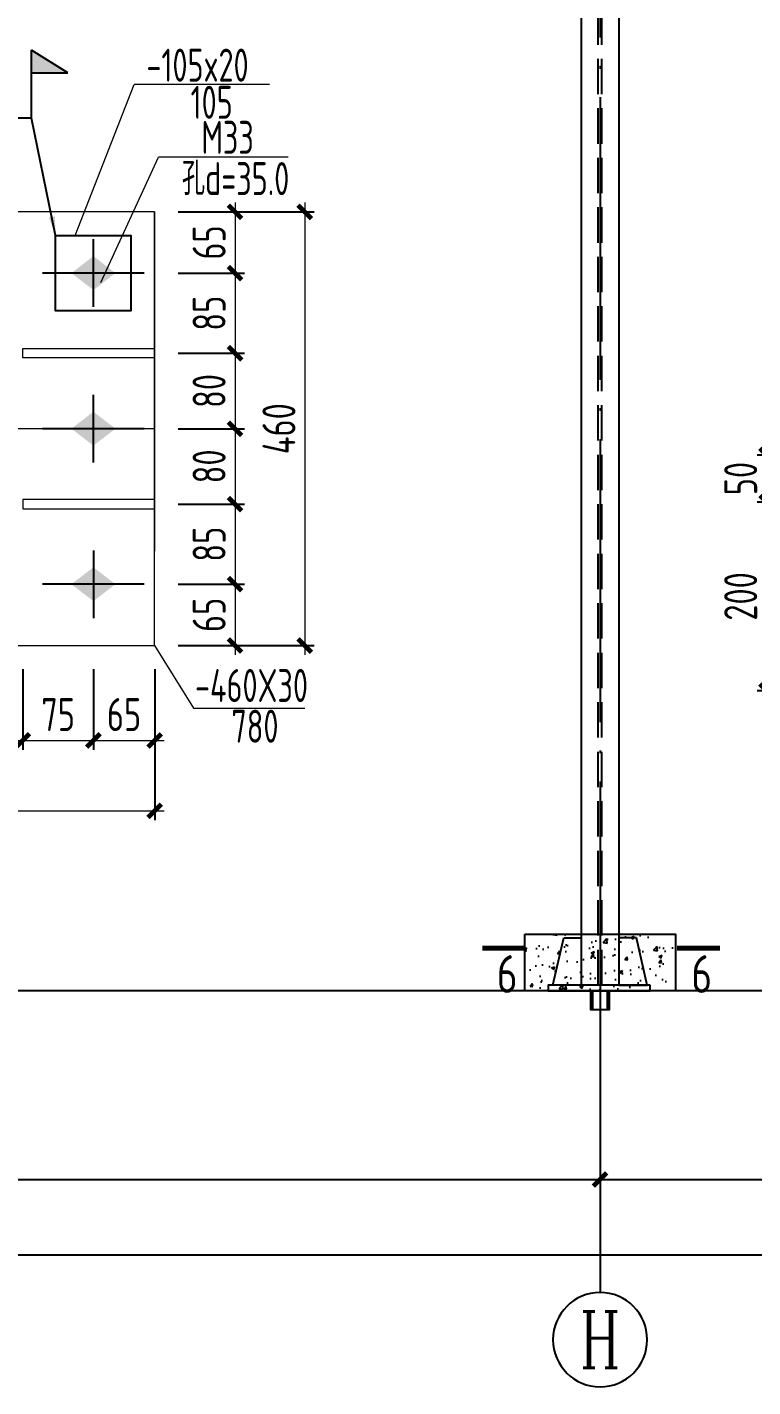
# Model space of a CAD drawing. Extents: x -2746917 to -971774, y -3334247 to -3250358.
# Drawn here: x -1132835 to -1125132, y -3306478 to -3292056 of the extents above; entities that cross this region are included whole.
import ezdxf
from ezdxf.enums import TextEntityAlignment as Align

# ---------------------------------------------------------------- set-up
doc = ezdxf.new("R2010")
doc.units = 0
doc.header["$LTSCALE"] = 1000
doc.header["$MEASUREMENT"] = 0
doc.header["$PDMODE"] = 35
doc.linetypes.add('DASH', pattern=[0.35, 0.25, -0.1])
doc.linetypes.add('DOTE', pattern=[2.42, 2, -0.2, 0.02, -0.2])
doc.layers.get('0').update_dxf_attribs({"linetype": 'CONTINUOUS'})
doc.layers.get('Defpoints').update_dxf_attribs({"linetype": 'CONTINUOUS'})
for name, color, linetype in [('10', 7, 'CONTINUOUS'), ('AXIS', 253, 'DOTE'), ('BEAM_CON', 4, 'CONTINUOUS'), ('COLU', 7, 'CONTINUOUS'), ('DIM', 3, 'CONTINUOUS'), ('HATCH', 254, 'CONTINUOUS'), ('NUM', 7, 'CONTINUOUS'), ('TEXT', 7, 'CONTINUOUS'), ('WALL', 5, 'CONTINUOUS'), ('WELD', 7, 'CONTINUOUS')]:
    doc.layers.add(name, color=color, linetype=linetype)
doc.styles.add('TSSD_Axis', font='Complex.shx', dxfattribs={"width": 0.7, "bigfont": 'hztxt.shx'})
doc.styles.add('TSSD_Dimension', font='tssdeng.shx', dxfattribs={"width": 0.75, "bigfont": 'Hztxt.shx'})
doc.styles.add('TSSD_Rein', font='Tssdeng.shx', dxfattribs={"width": 0.75, "bigfont": 'hztxt.shx'})
doc.dimstyles.new('TSSD_10_100', dxfattribs={"dimtxt": 350, "dimasz": 100, "dimexe": 100, "dimexo": 250, "dimgap": 100, "dimtad": 1, "dimdec": 0, "dimlfac": 0.1, "dimzin": 0, "dimdsep": 46, "dimtxsty": 'TSSD_Dimension', "dimblk": 'ARCHTICK', "dimcen": 0, "dimdle": 100, "dimclrt": 7, "dimadec": 0, "dimazin": 0, "dimtfac": 1, "dimtdec": 0, "dimtix": 1, "dimtmove": 2, "dimatfit": 3, "dimldrblk": 'ARCHTICK', "dimfxl": 1, "dimtolj": 1, "dimtzin": 0, "dimlwd": 5, "dimarcsym": 0})
doc.dimstyles.new('TSSD_50_100', dxfattribs={"dimtxt": 350, "dimasz": 100, "dimexe": 100, "dimexo": 250, "dimgap": 100, "dimtad": 1, "dimdec": 0, "dimlfac": 0.5, "dimzin": 0, "dimdsep": 46, "dimtxsty": 'TSSD_Dimension', "dimblk": 'ARCHTICK', "dimcen": 0, "dimdle": 100, "dimclrt": 7, "dimadec": 0, "dimazin": 0, "dimtfac": 1, "dimtdec": 0, "dimtix": 1, "dimtmove": 2, "dimatfit": 3, "dimfxl": 1, "dimtolj": 1, "dimtzin": 0, "dimarcsym": 0})
doc.dimstyles.new('TSSD_LEADER_STYLE_200.0', dxfattribs={"dimtxt": 700, "dimasz": 200, "dimexe": 200, "dimexo": 500, "dimgap": 0.09, "dimtad": 0, "dimtih": 1, "dimtoh": 1, "dimdec": 4, "dimzin": 0, "dimdsep": 46, "dimtxsty": 'Standard', "dimcen": 0.09, "dimdle": 200, "dimclrt": 7, "dimadec": 0, "dimazin": 0, "dimtfac": 1, "dimtdec": 4, "dimtofl": 0, "dimtmove": 0, "dimatfit": 3, "dimfxl": 1, "dimtolj": 1, "dimtzin": 0, "dimarcsym": 0})

# ---------------------------------------------------------------- blocks, each defined once
blk = doc.blocks.new('_ArchTick')
at = {"color": 0, "const_width": 0.5}
blk.add_lwpolyline([(-0.71, -0.71), (0.71, 0.71)], dxfattribs=at)
blk = doc.blocks.new('*D985')
at = {"layer": 'Defpoints', "color": 0, "ltscale": 1.5}
for p in [(-1206754, -3303040), (-1110754, -3303040), (-1110754, -3305078)]:
    blk.add_point(p, dxfattribs=at)
at = {"layer": 'DIM', "color": 0, "lineweight": -2, "ltscale": 1.5}
for p, q in [((-1206754, -3303290), (-1206754, -3305178)), ((-1110754, -3303290), (-1110754, -3305178)), ((-1206854, -3305078), (-1110654, -3305078))]:
    blk.add_line(p, q, dxfattribs=at)
at = {"layer": 'DIM', "color": 0, "lineweight": -2, "ltscale": 1.5, "xscale": 100, "yscale": 100, "zscale": 100, "rotation": 180}
blk.add_blockref('_ArchTick', (-1206754, -3305078), dxfattribs=at)
at = {"layer": 'DIM', "color": 0, "lineweight": -2, "ltscale": 1.5, "xscale": 100, "yscale": 100, "zscale": 100}
blk.add_blockref('_ArchTick', (-1110754, -3305078), dxfattribs=at)
at = {"layer": 'DIM', "color": 7, "ltscale": 1.5, "insert": (-1158754, -3304803), "char_height": 350, "attachment_point": 5, "style": 'TSSD_Dimension'}
blk.add_mtext('\\A1;48000', dxfattribs=at)
blk = doc.blocks.new('ts_axno')
at = {"color": 0, "linetype": 'ByBlock', "lineweight": -2}
blk.add_circle((0, 0), 0.5, dxfattribs=at)
at = {"color": 0, "linetype": 'ByBlock', "lineweight": -2, "style": 'TSSD_Axis', "width": 0.7}
blk.add_attdef('A', text='', height=0.6, dxfattribs=at).set_placement((0, 0), align=Align.MIDDLE_CENTER)
blk = doc.blocks.new('*D1022')
at = {"layer": 'Defpoints', "color": 0, "ltscale": 1.5}
for p in [(-1142754, -3303040), (-1126754, -3303040), (-1126754, -3304278)]:
    blk.add_point(p, dxfattribs=at)
at = {"layer": 'DIM', "color": 0, "lineweight": -2, "ltscale": 1.5}
for p, q in [((-1142754, -3303290), (-1142754, -3304378)), ((-1126754, -3303290), (-1126754, -3304378)), ((-1142854, -3304278), (-1126654, -3304278))]:
    blk.add_line(p, q, dxfattribs=at)
at = {"layer": 'DIM', "color": 0, "lineweight": -2, "ltscale": 1.5, "xscale": 100, "yscale": 100, "zscale": 100, "rotation": 180}
blk.add_blockref('_ArchTick', (-1142754, -3304278), dxfattribs=at)
at = {"layer": 'DIM', "color": 0, "lineweight": -2, "ltscale": 1.5, "xscale": 100, "yscale": 100, "zscale": 100}
blk.add_blockref('_ArchTick', (-1126754, -3304278), dxfattribs=at)
at = {"layer": 'DIM', "color": 7, "ltscale": 1.5, "insert": (-1134754, -3304003), "char_height": 350, "attachment_point": 5, "style": 'TSSD_Dimension'}
blk.add_mtext('\\A1;8000', dxfattribs=at)
blk = doc.blocks.new('*D1023')
at = {"layer": 'Defpoints', "color": 0, "ltscale": 1.5}
for p in [(-1126754, -3303040), (-1110754, -3303040), (-1110754, -3304278)]:
    blk.add_point(p, dxfattribs=at)
at = {"layer": 'DIM', "color": 0, "lineweight": -2, "ltscale": 1.5}
for p, q in [((-1126754, -3303290), (-1126754, -3304378)), ((-1110754, -3303290), (-1110754, -3304378)), ((-1126854, -3304278), (-1110654, -3304278))]:
    blk.add_line(p, q, dxfattribs=at)
at = {"layer": 'DIM', "color": 0, "lineweight": -2, "ltscale": 1.5, "xscale": 100, "yscale": 100, "zscale": 100, "rotation": 180}
blk.add_blockref('_ArchTick', (-1126754, -3304278), dxfattribs=at)
at = {"layer": 'DIM', "color": 0, "lineweight": -2, "ltscale": 1.5, "xscale": 100, "yscale": 100, "zscale": 100}
blk.add_blockref('_ArchTick', (-1110754, -3304278), dxfattribs=at)
at = {"layer": 'DIM', "color": 7, "ltscale": 1.5, "insert": (-1118754, -3304003), "char_height": 350, "attachment_point": 5, "style": 'TSSD_Dimension'}
blk.add_mtext('\\A1;8000', dxfattribs=at)
blk = doc.blocks.new('_WELD001')
at = {"linetype": 'ByBlock'}
h = blk.add_hatch(color=0, dxfattribs=at)
h.paths.add_polyline_path([(0.8, 1), (0, 1.5), (0, 1)])
edge = h.paths.add_edge_path()
edge.add_line((0, 0), (0, 1.5))
at = {"color": 0, "linetype": 'ByBlock'}
for p, q in [((0, 0), (0, 1.5)), ((0.8, 1), (0, 1.5)), ((0, 1), (0.8, 1))]:
    blk.add_line(p, q, dxfattribs=at)
blk = doc.blocks.new('A$C5C7C78FF')
at = {"layer": '10', "color": 0}
blk.add_solid([(27.2, -141.2, -192), (-72.8, -11.2, -192), (127.2, -11.2, -192), (27.2, 118.8, -192)], dxfattribs=at)
at = {"layer": 'AXIS', "color": 0, "linetype": 'ByBlock'}
for p, q in [((27.2, -311.2, -192), (27.2, 288.8, -192)), ((227.2, -11.2, -192), (-172.8, -11.2, -192))]:
    blk.add_line(p, q, dxfattribs=at)
blk = doc.blocks.new('*D1067')
at = {"layer": 'Defpoints', "color": 0, "ltscale": 1.5}
for p in [(-1134532, -3298615), (-1132882, -3298615), (-1132882, -3299622)]:
    blk.add_point(p, dxfattribs=at)
at = {"layer": 'DIM', "color": 0, "lineweight": -2, "ltscale": 1.5}
for p, q in [((-1134532, -3298865), (-1134532, -3299722)), ((-1132882, -3298865), (-1132882, -3299722))]:
    blk.add_line(p, q, dxfattribs=at)
at = {"layer": 'DIM', "color": 0, "lineweight": 5, "ltscale": 1.5}
blk.add_line((-1134632, -3299622), (-1132782, -3299622), dxfattribs=at)
at = {"layer": 'DIM', "color": 0, "lineweight": 5, "ltscale": 1.5, "xscale": 100, "yscale": 100, "zscale": 100, "rotation": 180}
blk.add_blockref('_ArchTick', (-1134532, -3299622), dxfattribs=at)
at = {"layer": 'DIM', "color": 0, "lineweight": 5, "ltscale": 1.5, "xscale": 100, "yscale": 100, "zscale": 100}
blk.add_blockref('_ArchTick', (-1132882, -3299622), dxfattribs=at)
at = {"layer": 'DIM', "color": 7, "lineweight": 5, "ltscale": 1.5, "insert": (-1133707, -3299347), "char_height": 350, "attachment_point": 5, "style": 'TSSD_Dimension'}
blk.add_mtext('\\A1;165', dxfattribs=at)
blk = doc.blocks.new('*D1068')
at = {"layer": 'Defpoints', "color": 0, "ltscale": 1.5}
for p in [(-1132882, -3298615), (-1132132, -3298615), (-1132132, -3299622)]:
    blk.add_point(p, dxfattribs=at)
at = {"layer": 'DIM', "color": 0, "lineweight": -2, "ltscale": 1.5}
for p, q in [((-1132882, -3298865), (-1132882, -3299722)), ((-1132132, -3298865), (-1132132, -3299722))]:
    blk.add_line(p, q, dxfattribs=at)
at = {"layer": 'DIM', "color": 0, "lineweight": 5, "ltscale": 1.5}
blk.add_line((-1132982, -3299622), (-1132032, -3299622), dxfattribs=at)
at = {"layer": 'DIM', "color": 0, "lineweight": 5, "ltscale": 1.5, "xscale": 100, "yscale": 100, "zscale": 100, "rotation": 180}
blk.add_blockref('_ArchTick', (-1132882, -3299622), dxfattribs=at)
at = {"layer": 'DIM', "color": 0, "lineweight": 5, "ltscale": 1.5, "xscale": 100, "yscale": 100, "zscale": 100}
blk.add_blockref('_ArchTick', (-1132132, -3299622), dxfattribs=at)
at = {"layer": 'DIM', "color": 7, "lineweight": 5, "ltscale": 1.5, "insert": (-1132507, -3299347), "char_height": 350, "attachment_point": 5, "style": 'TSSD_Dimension'}
blk.add_mtext('\\A1;75', dxfattribs=at)
blk = doc.blocks.new('*D1069')
at = {"layer": 'Defpoints', "color": 0, "ltscale": 1.5}
for p in [(-1132132, -3298615), (-1131482, -3298615), (-1131482, -3299622)]:
    blk.add_point(p, dxfattribs=at)
at = {"layer": 'DIM', "color": 0, "lineweight": -2, "ltscale": 1.5}
for p, q in [((-1132132, -3298865), (-1132132, -3299722)), ((-1131482, -3298865), (-1131482, -3299722))]:
    blk.add_line(p, q, dxfattribs=at)
at = {"layer": 'DIM', "color": 0, "lineweight": 5, "ltscale": 1.5}
blk.add_line((-1132232, -3299622), (-1131382, -3299622), dxfattribs=at)
at = {"layer": 'DIM', "color": 0, "lineweight": 5, "ltscale": 1.5, "xscale": 100, "yscale": 100, "zscale": 100, "rotation": 180}
blk.add_blockref('_ArchTick', (-1132132, -3299622), dxfattribs=at)
at = {"layer": 'DIM', "color": 0, "lineweight": 5, "ltscale": 1.5, "xscale": 100, "yscale": 100, "zscale": 100}
blk.add_blockref('_ArchTick', (-1131482, -3299622), dxfattribs=at)
at = {"layer": 'DIM', "color": 7, "lineweight": 5, "ltscale": 1.5, "insert": (-1131807, -3299347), "char_height": 350, "attachment_point": 5, "style": 'TSSD_Dimension'}
blk.add_mtext('\\A1;65', dxfattribs=at)
blk = doc.blocks.new('*D1070')
at = {"layer": 'Defpoints', "color": 0, "ltscale": 1.5}
for p in [(-1139282, -3298615), (-1131482, -3298615), (-1131482, -3300368)]:
    blk.add_point(p, dxfattribs=at)
at = {"layer": 'DIM', "color": 0, "lineweight": -2, "ltscale": 1.5}
for p, q in [((-1139282, -3298865), (-1139282, -3300468)), ((-1131482, -3298865), (-1131482, -3300468))]:
    blk.add_line(p, q, dxfattribs=at)
at = {"layer": 'DIM', "color": 0, "lineweight": 5, "ltscale": 1.5}
blk.add_line((-1139382, -3300368), (-1131382, -3300368), dxfattribs=at)
at = {"layer": 'DIM', "color": 0, "lineweight": 5, "ltscale": 1.5, "xscale": 100, "yscale": 100, "zscale": 100, "rotation": 180}
blk.add_blockref('_ArchTick', (-1139282, -3300368), dxfattribs=at)
at = {"layer": 'DIM', "color": 0, "lineweight": 5, "ltscale": 1.5, "xscale": 100, "yscale": 100, "zscale": 100}
blk.add_blockref('_ArchTick', (-1131482, -3300368), dxfattribs=at)
at = {"layer": 'DIM', "color": 7, "lineweight": 5, "ltscale": 1.5, "insert": (-1135382, -3300093), "char_height": 350, "attachment_point": 5, "style": 'TSSD_Dimension'}
blk.add_mtext('\\A1;780', dxfattribs=at)
blk = doc.blocks.new('*D1071')
at = {"layer": 'Defpoints', "color": 0, "ltscale": 1.5}
for p in [(-1131482, -3294015), (-1131482, -3294665), (-1130629, -3294665)]:
    blk.add_point(p, dxfattribs=at)
at = {"layer": 'DIM', "color": 0, "lineweight": 5, "ltscale": 1.5}
blk.add_line((-1130629, -3293915), (-1130629, -3294765), dxfattribs=at)
at = {"layer": 'DIM', "color": 0, "lineweight": -2, "ltscale": 1.5}
for p, q in [((-1131232, -3294015), (-1130529, -3294015)), ((-1131232, -3294665), (-1130529, -3294665))]:
    blk.add_line(p, q, dxfattribs=at)
at = {"layer": 'DIM', "color": 0, "lineweight": 5, "ltscale": 1.5, "xscale": 100, "yscale": 100, "zscale": 100}
for p, rotation in [((-1130629, -3294015), 90), ((-1130629, -3294665), 270)]:
    blk.add_blockref('_ArchTick', p, dxfattribs=dict(at, rotation=rotation))
at = {"layer": 'DIM', "color": 7, "lineweight": 5, "ltscale": 1.5, "insert": (-1130904, -3294340), "char_height": 350, "attachment_point": 5, "rotation": 90, "style": 'TSSD_Dimension'}
blk.add_mtext('\\A1;65', dxfattribs=at)
blk = doc.blocks.new('*D1072')
at = {"layer": 'Defpoints', "color": 0, "ltscale": 1.5}
for p in [(-1131482, -3294665), (-1131482, -3295515), (-1130629, -3295515)]:
    blk.add_point(p, dxfattribs=at)
at = {"layer": 'DIM', "color": 0, "lineweight": -2, "ltscale": 1.5}
for p, q in [((-1131232, -3294665), (-1130529, -3294665)), ((-1131232, -3295515), (-1130529, -3295515))]:
    blk.add_line(p, q, dxfattribs=at)
at = {"layer": 'DIM', "color": 0, "lineweight": 5, "ltscale": 1.5}
blk.add_line((-1130629, -3294565), (-1130629, -3295615), dxfattribs=at)
at = {"layer": 'DIM', "color": 0, "lineweight": 5, "ltscale": 1.5, "xscale": 100, "yscale": 100, "zscale": 100}
for p, rotation in [((-1130629, -3294665), 90), ((-1130629, -3295515), 270)]:
    blk.add_blockref('_ArchTick', p, dxfattribs=dict(at, rotation=rotation))
at = {"layer": 'DIM', "color": 7, "lineweight": 5, "ltscale": 1.5, "insert": (-1130904, -3295090), "char_height": 350, "attachment_point": 5, "rotation": 90, "style": 'TSSD_Dimension'}
blk.add_mtext('\\A1;85', dxfattribs=at)
blk = doc.blocks.new('*D1073')
at = {"layer": 'Defpoints', "color": 0, "ltscale": 1.5}
for p in [(-1131482, -3295515), (-1131482, -3296315), (-1130629, -3296315)]:
    blk.add_point(p, dxfattribs=at)
at = {"layer": 'DIM', "color": 0, "lineweight": -2, "ltscale": 1.5}
for p, q in [((-1131232, -3295515), (-1130529, -3295515)), ((-1131232, -3296315), (-1130529, -3296315))]:
    blk.add_line(p, q, dxfattribs=at)
at = {"layer": 'DIM', "color": 0, "lineweight": 5, "ltscale": 1.5}
blk.add_line((-1130629, -3295415), (-1130629, -3296415), dxfattribs=at)
at = {"layer": 'DIM', "color": 0, "lineweight": 5, "ltscale": 1.5, "xscale": 100, "yscale": 100, "zscale": 100}
for p, rotation in [((-1130629, -3295515), 90), ((-1130629, -3296315), 270)]:
    blk.add_blockref('_ArchTick', p, dxfattribs=dict(at, rotation=rotation))
at = {"layer": 'DIM', "color": 7, "lineweight": 5, "ltscale": 1.5, "insert": (-1130904, -3295915), "char_height": 350, "attachment_point": 5, "rotation": 90, "style": 'TSSD_Dimension'}
blk.add_mtext('\\A1;80', dxfattribs=at)
blk = doc.blocks.new('*D1074')
at = {"layer": 'Defpoints', "color": 0, "ltscale": 1.5}
for p in [(-1131482, -3296315), (-1131482, -3297115), (-1130629, -3297115)]:
    blk.add_point(p, dxfattribs=at)
at = {"layer": 'DIM', "color": 0, "lineweight": 5, "ltscale": 1.5}
blk.add_line((-1130629, -3296215), (-1130629, -3297215), dxfattribs=at)
at = {"layer": 'DIM', "color": 0, "lineweight": -2, "ltscale": 1.5}
for p, q in [((-1131232, -3296315), (-1130529, -3296315)), ((-1131232, -3297115), (-1130529, -3297115))]:
    blk.add_line(p, q, dxfattribs=at)
at = {"layer": 'DIM', "color": 0, "lineweight": 5, "ltscale": 1.5, "xscale": 100, "yscale": 100, "zscale": 100}
for p, rotation in [((-1130629, -3296315), 90), ((-1130629, -3297115), 270)]:
    blk.add_blockref('_ArchTick', p, dxfattribs=dict(at, rotation=rotation))
at = {"layer": 'DIM', "color": 7, "lineweight": 5, "ltscale": 1.5, "insert": (-1130904, -3296715), "char_height": 350, "attachment_point": 5, "rotation": 90, "style": 'TSSD_Dimension'}
blk.add_mtext('\\A1;80', dxfattribs=at)
blk = doc.blocks.new('*D1075')
at = {"layer": 'Defpoints', "color": 0, "ltscale": 1.5}
for p in [(-1131482, -3297115), (-1131482, -3297965), (-1130629, -3297965)]:
    blk.add_point(p, dxfattribs=at)
at = {"layer": 'DIM', "color": 0, "lineweight": -2, "ltscale": 1.5}
for p, q in [((-1131232, -3297115), (-1130529, -3297115)), ((-1131232, -3297965), (-1130529, -3297965))]:
    blk.add_line(p, q, dxfattribs=at)
at = {"layer": 'DIM', "color": 0, "lineweight": 5, "ltscale": 1.5}
blk.add_line((-1130629, -3297015), (-1130629, -3298065), dxfattribs=at)
at = {"layer": 'DIM', "color": 0, "lineweight": 5, "ltscale": 1.5, "xscale": 100, "yscale": 100, "zscale": 100}
for p, rotation in [((-1130629, -3297115), 90), ((-1130629, -3297965), 270)]:
    blk.add_blockref('_ArchTick', p, dxfattribs=dict(at, rotation=rotation))
at = {"layer": 'DIM', "color": 7, "lineweight": 5, "ltscale": 1.5, "insert": (-1130904, -3297540), "char_height": 350, "attachment_point": 5, "rotation": 90, "style": 'TSSD_Dimension'}
blk.add_mtext('\\A1;85', dxfattribs=at)
blk = doc.blocks.new('*D1076')
at = {"layer": 'Defpoints', "color": 0, "ltscale": 1.5}
for p in [(-1131482, -3297965), (-1131482, -3298615), (-1130629, -3298615)]:
    blk.add_point(p, dxfattribs=at)
at = {"layer": 'DIM', "color": 0, "lineweight": -2, "ltscale": 1.5}
for p, q in [((-1131232, -3297965), (-1130529, -3297965)), ((-1131232, -3298615), (-1130529, -3298615))]:
    blk.add_line(p, q, dxfattribs=at)
at = {"layer": 'DIM', "color": 0, "lineweight": 5, "ltscale": 1.5}
blk.add_line((-1130629, -3297865), (-1130629, -3298715), dxfattribs=at)
at = {"layer": 'DIM', "color": 0, "lineweight": 5, "ltscale": 1.5, "xscale": 100, "yscale": 100, "zscale": 100}
for p, rotation in [((-1130629, -3297965), 90), ((-1130629, -3298615), 270)]:
    blk.add_blockref('_ArchTick', p, dxfattribs=dict(at, rotation=rotation))
at = {"layer": 'DIM', "color": 7, "lineweight": 5, "ltscale": 1.5, "insert": (-1130904, -3298290), "char_height": 350, "attachment_point": 5, "rotation": 90, "style": 'TSSD_Dimension'}
blk.add_mtext('\\A1;65', dxfattribs=at)
blk = doc.blocks.new('*D1077')
at = {"layer": 'Defpoints', "color": 0, "ltscale": 1.5}
for p in [(-1131482, -3294015), (-1131482, -3298615), (-1129888, -3298615)]:
    blk.add_point(p, dxfattribs=at)
at = {"layer": 'DIM', "color": 0, "lineweight": 5, "ltscale": 1.5}
blk.add_line((-1129888, -3293915), (-1129888, -3298715), dxfattribs=at)
at = {"layer": 'DIM', "color": 0, "lineweight": -2, "ltscale": 1.5}
for p, q in [((-1131232, -3294015), (-1129788, -3294015)), ((-1131232, -3298615), (-1129788, -3298615))]:
    blk.add_line(p, q, dxfattribs=at)
at = {"layer": 'DIM', "color": 0, "lineweight": 5, "ltscale": 1.5, "xscale": 100, "yscale": 100, "zscale": 100}
for p, rotation in [((-1129888, -3294015), 90), ((-1129888, -3298615), 270)]:
    blk.add_blockref('_ArchTick', p, dxfattribs=dict(at, rotation=rotation))
at = {"layer": 'DIM', "color": 7, "lineweight": 5, "ltscale": 1.5, "insert": (-1130163, -3296315), "char_height": 350, "attachment_point": 5, "rotation": 90, "style": 'TSSD_Dimension'}
blk.add_mtext('\\A1;460', dxfattribs=at)
blk = doc.blocks.new('*D1086')
at = {"layer": 'Defpoints', "color": 0}
for p in [(-1124986, -3297094), (-1124420, -3297094), (-1124420, -3299094)]:
    blk.add_point(p, dxfattribs=at)
at = {"layer": 'DIM', "color": 0, "lineweight": -2}
for p, q in [((-1124670, -3297094), (-1125086, -3297094)), ((-1124670, -3299094), (-1125086, -3299094))]:
    blk.add_line(p, q, dxfattribs=at)
at = {"layer": 'DIM', "color": 0, "lineweight": 5}
blk.add_line((-1124986, -3299194), (-1124986, -3296994), dxfattribs=at)
at = {"layer": 'DIM', "color": 0, "lineweight": 5, "xscale": 100, "yscale": 100, "zscale": 100}
for p, rotation in [((-1124986, -3297094), 90), ((-1124986, -3299094), 270)]:
    blk.add_blockref('_ArchTick', p, dxfattribs=dict(at, rotation=rotation))
at = {"layer": 'DIM', "color": 7, "lineweight": 5, "insert": (-1125261, -3298094), "char_height": 350, "attachment_point": 5, "rotation": 90, "style": 'TSSD_Dimension'}
blk.add_mtext('\\A1;200', dxfattribs=at)
blk = doc.blocks.new('*D1087')
at = {"layer": 'Defpoints', "color": 0}
for p in [(-1124986, -3296594), (-1123920, -3296594), (-1124420, -3297094)]:
    blk.add_point(p, dxfattribs=at)
at = {"layer": 'DIM', "color": 0, "lineweight": 5}
for p, q in [((-1124986, -3296594), (-1124986, -3296494)), ((-1124986, -3297094), (-1124986, -3296594)), ((-1124986, -3297094), (-1124986, -3297194))]:
    blk.add_line(p, q, dxfattribs=at)
at = {"layer": 'DIM', "color": 0, "lineweight": -2}
for p, q in [((-1124170, -3296594), (-1125086, -3296594)), ((-1124670, -3297094), (-1125086, -3297094))]:
    blk.add_line(p, q, dxfattribs=at)
at = {"layer": 'DIM', "color": 0, "lineweight": 5, "xscale": 100, "yscale": 100, "zscale": 100}
for p, rotation in [((-1124986, -3296594), 270), ((-1124986, -3297094), 90)]:
    blk.add_blockref('_ArchTick', p, dxfattribs=dict(at, rotation=rotation))
at = {"layer": 'DIM', "color": 7, "lineweight": 5, "insert": (-1125261, -3296844), "char_height": 350, "attachment_point": 5, "rotation": 90, "style": 'TSSD_Dimension'}
blk.add_mtext('\\A1;50', dxfattribs=at)

msp = doc.modelspace()

# ---------------------------------------------------------------- hatches: boundary and pattern name
at = {"layer": 'HATCH', "ltscale": 1.5}
h = msp.add_hatch(dxfattribs=at)
h.set_pattern_fill('CONCRETE', color=251, scale=50, style=0)
h.set_pattern_definition([(50, (-161836.82, -155271), (358.63009, -31.376067), [37.5, -412.5]), (355, (-161836.8, -155271), (-69.375667, 376.096067), [30, -330]), (100.4514, (-161806.93, -155273.63), (289.25469, 344.71977), [31.870095, -350.571056]), (46.1842, (-161836.8, -155171), (533.620524, -82.75951), [56.25, -618.75]), (96.6356, (-161792.35, -155177.9), (467.33135, 487.058935), [47.80514, -525.8565]), (351.1842, (-161836.8, -155171), (467.33097, 487.0593), [45, -495]), (21, (-161786.82, -155196), (298.453526, -201.309445), [37.5, -412.5]), (326, (-161786.8, -155196), (121.657666, 362.575023), [30, -330]), (71.4514, (-161761.94, -155212.8), (420.111314, 161.26525), [31.870095, -350.571056]), (37.5, (-161836.82, -155271.01), (6.0799277, 166.446927), [0, -326, 0, -335, 0, -331.25]), (7.5, (-161836.82, -155271.01), (131.534769, 197.205856), [0, -191, 0, -318.5, 0, -126.25]), (327.5, (-161948.32, -155271.01), (266.911218, -11.277436), [0, -125, 0, -390, 0, -517.5]), (317.5, (-161998.32, -155271.01), (291.593085, 50.052491), [0, -162.5, 0, -259, 0, -367.5])])
h.paths.add_polyline_path([(-1125953.6, -3301676.82), (-1127553.6, -3301676.82), (-1127553.6, -3302276.82), (-1125953.6, -3302276.82)])

# ---------------------------------------------------------------- linework, layer by layer
at = {"layer": '10', "color": 6, "const_width": 51.43}
for points in [[(-1127545.13, -3301824.56), (-1128002.27, -3301824.56)], [(-1125479.5, -3301824.56), (-1125936.64, -3301824.56)]]:
    msp.add_lwpolyline(points, dxfattribs=at)
at = {"layer": 'AXIS', "ltscale": 1.5}
msp.add_line((-1126753.6, -3278276.82), (-1126753.6, -3303039.78), dxfattribs=at)
at = {"layer": 'AXIS', "linetype": 'DOTE', "lineweight": 5}
msp.add_line((-1131482.2, -3296314.74, -576), (-1139282.2, -3296314.74, -576), dxfattribs=at)
at = {"layer": 'BEAM_CON', "linetype": 'DASH', "ltscale": 1.5}
for p, q in [((-1126773.6, -3302216.82), (-1126773.6, -3282144.57)), ((-1126733.6, -3302216.82), (-1126733.6, -3282147.41))]:
    msp.add_line(p, q, dxfattribs=at)
at = {"layer": 'BEAM_CON', "ltscale": 1.5}
for points in [[(-1127138.48, -3301716.82), (-1126953.6, -3301716.82), (-1126953.6, -3302216.82), (-1127253.6, -3302216.82)], [(-1126368.73, -3301716.82), (-1126553.6, -3301716.82), (-1126553.6, -3302216.82), (-1126253.6, -3302216.82)], [(-1126221.14, -3302216.82), (-1127303.6, -3302216.82), (-1127303.6, -3302276.82), (-1126221.14, -3302276.82)], [(-1126653.6, -3302276.82), (-1126853.6, -3302276.82), (-1126853.6, -3302476.82), (-1126653.6, -3302476.82)], [(-1126673.6, -3302276.82), (-1126833.6, -3302276.82), (-1126833.6, -3302476.82), (-1126673.6, -3302476.82)]]:
    msp.add_lwpolyline(points, close=True, dxfattribs=at)
at = {"layer": 'COLU', "lineweight": 5, "ltscale": 1.5}
for p, q in [((-1132327.23, -3294264.74, -590.65), (-1131700.32, -3292665.67, -403.2)), ((-1132051.75, -3294764.74, -576), (-1131440.16, -3293436, -576)), ((-1131482.2, -3294014.74, -576), (-1131482.2, -3297614.74, -576))]:
    msp.add_line(p, q, dxfattribs=at)
at = {"layer": 'COLU', "linetype": 'ByBlock', "lineweight": 5}
for p, q in [((-1130262.41, -3292665.67, -403.2), (-1131700.32, -3292665.67, -403.2)), ((-1131482.2, -3298614.74, -576), (-1131068.2, -3299277.83, -480)), ((-1131068.2, -3299277.83, -480), (-1129887.3, -3299277.83, -480))]:
    msp.add_line(p, q, dxfattribs=at)
at = {"layer": 'COLU', "lineweight": 5, "ltscale": 1.5, "elevation": -576}
msp.add_lwpolyline([(-1139282.2, -3298614.74), (-1131482.2, -3298614.74), (-1131482.2, -3294014.74), (-1139282.2, -3294014.74)], close=True, dxfattribs=at)
at = {"layer": 'COLU', "elevation": -576}
msp.add_lwpolyline([(-1132533.82, -3294264.74), (-1131733.82, -3294264.74), (-1131733.82, -3295064.74), (-1132533.82, -3295064.74)], close=True, dxfattribs=at)
at = {"layer": 'COLU', "lineweight": 5, "elevation": -576}
for points in [[(-1132882.2, -3295464.74), (-1131482.2, -3295464.74), (-1131482.2, -3295564.74), (-1132882.2, -3295564.74)], [(-1132882.2, -3297164.74), (-1131482.2, -3297164.74), (-1131482.2, -3297064.74), (-1132882.2, -3297064.74)]]:
    msp.add_lwpolyline(points, close=True, dxfattribs=at)
at = {"layer": 'COLU', "color": 251}
msp.add_lwpolyline([(-1127553.6, -3301676.82), (-1125953.6, -3301676.82), (-1125953.6, -3302276.82), (-1127553.6, -3302276.82)], close=True, dxfattribs=at)
at = {"layer": 'NUM', "ltscale": 1.5}
msp.add_line((-1126753.6, -3303039.78), (-1126753.6, -3305477.52), dxfattribs=at)
at = {"layer": 'TEXT', "lineweight": 5}
msp.add_line((-1130066.2, -3293436, -624), (-1131440.16, -3293436, -624), dxfattribs=at)
at = {"layer": 'WALL', "color": 4}
for p, q in [((-1126953.6, -3282131.82), (-1126953.6, -3302216.82)), ((-1126553.6, -3282160.16), (-1126553.6, -3302216.82)), ((-1108305.17, -3302276.82), (-1172082.56, -3302276.82))]:
    msp.add_line(p, q, dxfattribs=at)
at = {"layer": 'WELD'}
msp.add_line((-1132788.76, -3293019.63, -595.2), (-1133711.19, -3293019.63, -595.2), dxfattribs=at)

# ---------------------------------------------------------------- block references
at = {"layer": 'COLU', "linetype": 'ByBlock', "yscale": 1.797119999770075, "zscale": 1.797119999999381, "rotation": 90}
for p, xscale in [((-1132152.31, -3294615.81, -230.95), -1.797119999770075), ((-1132152.31, -3296265.81, -230.95), -1.797119999770075), ((-1132152.31, -3298013.66, -230.95), 1.797119999770075)]:
    msp.add_blockref('A$C5C7C78FF', p, dxfattribs=dict(at, xscale=xscale))
at = {"layer": 'NUM'}
ref = msp.add_blockref('ts_axno', (-1126753.6, -3305977.52), dxfattribs=dict(at, xscale=-1000, yscale=1000, zscale=1000))
ref.add_attrib('B', 'H', dxfattribs={"height": 600, "style": 'TSSD_Axis', "width": 0.7}).set_placement((-1126753.6, -3305977.52), align=Align.MIDDLE_CENTER)
at = {"layer": 'WELD', "xscale": 480, "yscale": 480, "zscale": 480}
msp.add_blockref('_WELD001', (-1132788.76, -3293019.63, -595.2), dxfattribs=at)

# ---------------------------------------------------------------- texts
at = {"layer": '10', "color": 6, "style": 'TSSD_Rein', "width": 0.8}
for p in [(-1127850.32, -3302298.96), (-1125784.69, -3302298.96)]:
    msp.add_text('6', height=400, dxfattribs=at).set_placement(p)
at = {"layer": 'TEXT', "lineweight": 5, "style": 'TSSD_Rein', "width": 0.7}
for s, p in [('-105x20', (-1131569.41, -3292633.96, -403.2)), ('105', (-1131100.68, -3293027.98, -403.2)), ('M33', (-1130985.91, -3293399.58, -624)), ('孔d=35.0', (-1131192.57, -3293837.36, -624)), ('-460X30', (-1131053.71, -3299213.97, -480)), ('780', (-1130667.84, -3299645.94, -480))]:
    msp.add_text(s, height=350, dxfattribs=at).set_placement(p)

# ---------------------------------------------------------------- dimensions: what is measured, and where the dimension line sits
at = {"layer": 'DIM', "lineweight": 5, "ltscale": 1.5}
for base, p1, p2, picture, middle in [((-1130628.81, -3294664.74, -576), (-1131482.2, -3294014.74, -576), (-1131482.2, -3294664.74, -576), '*D1071', (-1130903.81, -3294339.74, -576)), ((-1129888.06, -3298614.74, -576), (-1131482.2, -3294014.74, -576), (-1131482.2, -3298614.74, -576), '*D1077', (-1130163.06, -3296314.74, -576)), ((-1130628.81, -3295514.74, -576), (-1131482.2, -3294664.74, -576), (-1131482.2, -3295514.74, -576), '*D1072', (-1130903.81, -3295089.74, -576)), ((-1130628.81, -3296314.74, -576), (-1131482.2, -3295514.74, -576), (-1131482.2, -3296314.74, -576), '*D1073', (-1130903.81, -3295914.74, -576)), ((-1130628.81, -3297114.74, -576), (-1131482.2, -3296314.74, -576), (-1131482.2, -3297114.74, -576), '*D1074', (-1130903.81, -3296714.74, -576)), ((-1130628.81, -3297964.74, -576), (-1131482.2, -3297114.74, -576), (-1131482.2, -3297964.74, -576), '*D1075', (-1130903.81, -3297539.74, -576)), ((-1130628.81, -3298614.74, -576), (-1131482.2, -3297964.74, -576), (-1131482.2, -3298614.74, -576), '*D1076', (-1130903.81, -3298289.74, -576))]:
    dim = msp.add_linear_dim(base=base, p1=p1, p2=p2, angle=90, dimstyle='TSSD_10_100', dxfattribs=at)
    dim.commit()
    dim.dimension.update_dxf_attribs({"geometry": picture, "text_midpoint": middle})
at = {"layer": 'DIM', "lineweight": 5}
for base, p1, p2, picture, middle in [((-1124986.41, -3296594), (-1124419.8, -3297094), (-1123919.8, -3296594), '*D1087', (-1125261.41, -3296844)), ((-1124986.41, -3297094), (-1124419.8, -3299094), (-1124419.8, -3297094), '*D1086', (-1125261.41, -3298094))]:
    dim = msp.add_linear_dim(base=base, p1=p1, p2=p2, angle=90, dimstyle='TSSD_10_100', dxfattribs=at)
    dim.commit()
    dim.dimension.update_dxf_attribs({"geometry": picture, "text_midpoint": middle})
at = {"layer": 'DIM', "lineweight": 5, "ltscale": 1.5}
for base, p1, p2, picture, middle in [((-1131482.2, -3300368.06, -576), (-1139282.2, -3298614.74, -576), (-1131482.2, -3298614.74, -576), '*D1070', (-1135382.2, -3300093.06, -576)), ((-1132882.2, -3299622.13, -576), (-1134532.2, -3298614.74, -576), (-1132882.2, -3298614.74, -576), '*D1067', (-1133707.2, -3299347.13, -576)), ((-1132132.2, -3299622.13, -576), (-1132882.2, -3298614.74, -576), (-1132132.2, -3298614.74, -576), '*D1068', (-1132507.2, -3299347.13, -576)), ((-1131482.2, -3299622.13, -576), (-1132132.2, -3298614.74, -576), (-1131482.2, -3298614.74, -576), '*D1069', (-1131807.2, -3299347.13, -576))]:
    dim = msp.add_linear_dim(base=base, p1=p1, p2=p2, dimstyle='TSSD_10_100', dxfattribs=at)
    dim.commit()
    dim.dimension.update_dxf_attribs({"geometry": picture, "text_midpoint": middle})
at = {"layer": 'DIM', "ltscale": 1.5}
dim = msp.add_linear_dim(base=(-1110753.6, -3305077.52), p1=(-1206753.6, -3303039.78), p2=(-1110753.6, -3303039.78), angle=180, dimstyle='TSSD_50_100', dxfattribs=at)
dim.commit()
dim.dimension.update_dxf_attribs({"geometry": '*D985', "text_midpoint": (-1158753.6, -3304802.52)})
for base, p1, p2, picture, middle in [((-1126753.6, -3304277.52), (-1142753.6, -3303039.78), (-1126753.6, -3303039.78), '*D1022', (-1134753.6, -3304002.52)), ((-1110753.6, -3304277.52), (-1126753.6, -3303039.78), (-1110753.6, -3303039.78), '*D1023', (-1118753.6, -3304002.52))]:
    dim = msp.add_linear_dim(base=base, p1=p1, p2=p2, dimstyle='TSSD_50_100', dxfattribs=at)
    dim.commit()
    dim.dimension.update_dxf_attribs({"geometry": picture, "text_midpoint": middle})

# ---------------------------------------------------------------- leaders
at = {"layer": 'WELD'}
msp.add_leader([(-1132533.82, -3294264.74, -595.2), (-1132788.76, -3293019.63, -595.2)], dimstyle='TSSD_LEADER_STYLE_200.0', dxfattribs=at)

doc.saveas('drawing.dxf')
